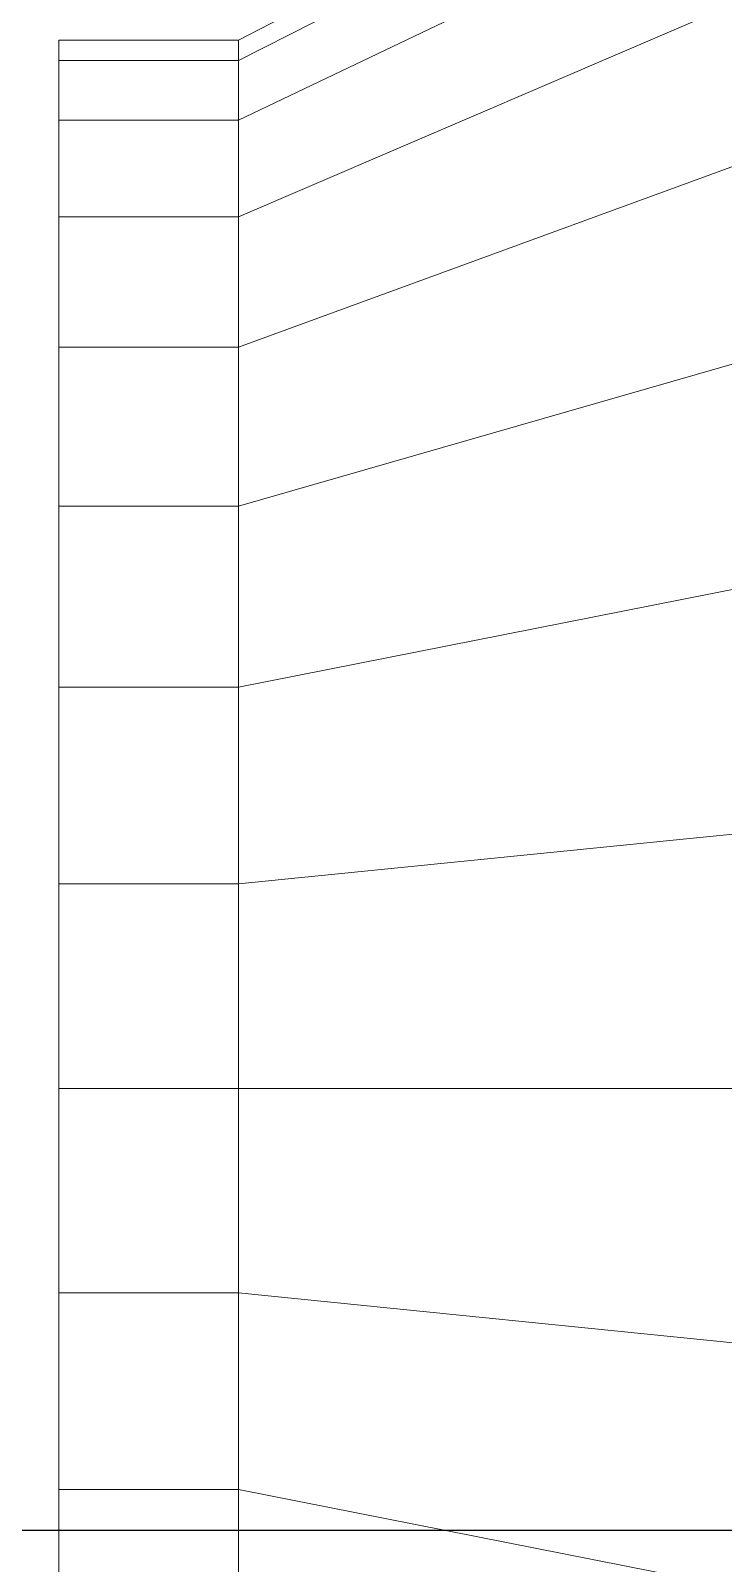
# Model space of a CAD drawing. Header units: millimetres. Extents: x -92759 to 184353, y -15225 to 86714.
# Drawn here: x 58448.5 to 58552.6, y 73020.2 to 73250.5 of the extents above; entities that cross this region are included whole.
import ezdxf

# ---------------------------------------------------------------- set-up
doc = ezdxf.new("R2010")
doc.units = ezdxf.units.MM
for name, color, linetype in [('0-1', 9, 'Continuous'), ('A-_DOOR----_E', 8, 'Continuous'), ('A-_FLORPATT_H-1', 9, 'Continuous'), ('M-ACMV-EAF', 86, 'Continuous')]:
    doc.layers.add(name, color=color, linetype=linetype)
doc.layers.add('M-ACMV_FCU-1', color=86, linetype='Continuous', lineweight=9)

# ---------------------------------------------------------------- blocks, each defined once
blk = doc.blocks.new('IDA - F - Single - Swing - FL - Bottom - 1100L X 2200H -TD-06-10179030-BLK8_RHH_2ND STOREY PLAN')
at = {"layer": 'A-_DOOR----_E'}
blk.add_arc((518, -87.5), 1036, 180, 270, dxfattribs=at)
blk.add_arc((518, -87.5), 1036, 180, 270, dxfattribs=at)
blk = doc.blocks.new('A$C3019c3af')
at = {"layer": 'A-_FLORPATT_H-1'}
h = blk.add_hatch(dxfattribs=at)
h.set_pattern_fill('FP_24', color=256, style=0, pattern_type=2)
h.set_pattern_definition([(270, (-23275, 43325), (300, 2e-14), []), (0, (-23275, 43325), (0, 300), [])])
h.paths.add_polyline_path([(-23104.17, 39875), (-20625, 39875), (-20626.14, 42925), (-21200, 42925), (-21200, 43050), (-20600, 43050), (-20601.18, 43075), (-20625, 43075), (-20625, 46375), (-24775, 46375), (-24773.57, 45100), (-23000, 45100), (-22999.99, 44950), (-24775, 44949.4), (-24773.57, 44050), (-23000, 44050), (-22999.99, 43900), (-24775, 43899.39), (-24773.57, 42100), (-22100, 42100), (-22100, 41950), (-24775, 41950), (-24773.57, 39875), (-24668, 39875), (-24668, 40911), (-24623, 40911), (-24623, 39875), (-23300, 39875), (-23300, 40450), (-23150, 40450), (-23150, 39875)])
at = {"layer": 'A-_DOOR----_E', "rotation": 180}
blk.add_blockref('IDA - F - Single - Swing - FL - Bottom - 1100L X 2200H -TD-06-10179030-BLK8_RHH_2ND STOREY PLAN', (-24150, 39787.5), dxfattribs=at)
blk = doc.blocks.new('A$C3c79eec1')
at = {"layer": 'M-ACMV-EAF', "lineweight": 5, "invisible_edges": 14}
for points in [[(0, 42.057895, 9.810683), (0, 67.558698, 23.441146), (0, 73.114401, 15.126451), (0, 45.88473, 0.571889)], [(0, 67.558698, 268.724682), (0, 42.057895, 282.355145), (0, 45.88473, 291.59394), (0, 73.114401, 277.039378)], [(0, 14.387911, 1.417085), (0, 42.057895, 9.810683), (0, 45.88473, 0.571889), (0, 16.338815, -8.390767)], [(0, 42.057895, 282.355145), (0, 14.387911, 290.748743), (0, 16.338815, 300.556597), (0, 45.88473, 291.59394)], [(0, -14.387911, -1.417085), (0, 14.387911, 1.417085), (0, 16.338815, -8.390767), (0, -14.387911, -11.417086)], [(0, 14.387911, 290.748743), (0, -14.387911, 293.582915), (0, -14.387911, 303.582915), (0, 16.338815, 300.556597)], [(0, -14.387911, 293.582915), (0, -43.163733, 290.748743), (0, -45.114637, 300.556597), (0, -14.387911, 303.582915)], [(0, -43.163733, 1.417085), (0, -14.387911, -1.417085), (0, -14.387911, -11.417086), (0, -45.114637, -8.390767)], [(0, -43.163733, 290.748743), (0, -70.833717, 282.355145), (0, -74.660552, 291.59394), (0, -45.114637, 300.556597)], [(0, -70.833717, 9.810683), (0, -43.163733, 1.417085), (0, -45.114637, -8.390767), (0, -74.660552, 0.571889)], [(0, -70.833717, 282.355145), (0, -96.33452, 268.724682), (0, -101.890223, 277.039378), (0, -74.660552, 291.59394)], [(0, -96.33452, 23.441146), (0, -70.833717, 9.810683), (0, -74.660552, 0.571889), (0, -101.890223, 15.126451)], [(0, -96.33452, 268.724682), (0, -118.686161, 250.381165), (0, -125.757229, 257.452232), (0, -101.890223, 277.039378)], [(0, -118.686161, 41.784665), (0, -96.33452, 23.441146), (0, -101.890223, 15.126451), (0, -125.757229, 34.713597)], [(0, -118.686161, 250.381165), (0, -137.029679, 228.029524), (0, -145.344375, 233.585227), (0, -125.757229, 257.452232)], [(0, -137.029679, 64.136306), (0, -118.686161, 41.784665), (0, -125.757229, 34.713597), (0, -145.344375, 58.580602)], [(0, -137.029679, 228.029524), (0, -150.660142, 202.52872), (0, -159.898937, 206.355556), (0, -145.344375, 233.585227)], [(0, -150.660142, 89.637108), (0, -137.029679, 64.136306), (0, -145.344375, 58.580602), (0, -159.898937, 85.810273)], [(0, -150.660142, 202.52872), (0, -159.05374, 174.858736), (0, -168.861593, 176.809641), (0, -159.898937, 206.355556)], [(0, -159.05374, 117.307092), (0, -150.660142, 89.637108), (0, -159.898937, 85.810273), (0, -168.861593, 115.356189)], [(0, -159.05374, 174.858736), (0, -161.887911, 146.082914), (0, -171.887911, 146.082914), (0, -168.861593, 176.809641)], [(0, -161.887911, 146.082914), (0, -159.05374, 117.307092), (0, -168.861593, 115.356189), (0, -171.887911, 146.082914)]]:
    blk.add_3dface(points, dxfattribs=at)
at = {"layer": 'M-ACMV-EAF', "lineweight": 5}
mesh = blk.add_polymesh((2, 32), dxfattribs=dict(at, n_close=True))
for k, corner in enumerate([(-107.25, -14.387911, 345.082915), (-107.25, -53.210885, 341.259186), (-107.25, -90.541914, 329.934941), (-107.25, -124.946387, 311.545367), (-107.25, -155.10216, 286.797164), (-107.25, -179.850364, 256.64139), (-107.25, -198.239938, 222.236918), (-107.25, -209.564182, 184.905889), (-107.25, -213.387911, 146.082914), (-107.25, -209.564182, 107.25994), (-107.25, -198.239938, 69.928911), (-107.25, -179.850364, 35.524439), (-107.25, -155.10216, 5.368666), (-107.25, -124.946387, -19.379539), (-107.25, -90.541914, -37.769112), (-107.25, -53.210885, -49.093356), (-107.25, -14.387911, -52.917085), (-107.25, 24.435063, -49.093356), (-107.25, 61.766092, -37.769112), (-107.25, 96.170565, -19.379539), (-107.25, 126.326338, 5.368666), (-107.25, 151.074542, 35.524439), (-107.25, 169.464116, 69.928911), (-107.25, 180.78836, 107.25994), (-107.25, 184.612089, 146.082914), (-107.25, 180.78836, 184.905889), (-107.25, 169.464116, 222.236918), (-107.25, 151.074542, 256.64139), (-107.25, 126.326338, 286.797164), (-107.25, 96.170565, 311.545367), (-107.25, 61.766092, 329.934941), (-107.25, 24.435063, 341.259186), (-27, -14.387911, 303.582915), (-27, -45.114637, 300.556597), (-27, -74.660552, 291.59394), (-27, -101.890223, 277.039378), (-27, -125.757229, 257.452232), (-27, -145.344375, 233.585227), (-27, -159.898937, 206.355556), (-27, -168.861593, 176.809641), (-27, -171.887911, 146.082914), (-27, -168.861593, 115.356189), (-27, -159.898937, 85.810273), (-27, -145.344375, 58.580602), (-27, -125.757229, 34.713597), (-27, -101.890223, 15.126451), (-27, -74.660552, 0.571889), (-27, -45.114637, -8.390767), (-27, -14.387911, -11.417086), (-27, 16.338815, -8.390767), (-27, 45.88473, 0.571889), (-27, 73.114401, 15.126451), (-27, 96.981407, 34.713597), (-27, 116.568553, 58.580602), (-27, 131.123115, 85.810273), (-27, 140.085771, 115.356189), (-27, 143.112089, 146.082914), (-27, 140.085771, 176.809641), (-27, 131.123115, 206.355556), (-27, 116.568553, 233.585227), (-27, 96.981407, 257.452232), (-27, 73.114401, 277.039378), (-27, 45.88473, 291.59394), (-27, 16.338815, 300.556597)]):
    mesh.set_mesh_vertex(divmod(k, 32), corner)
mesh = blk.add_polymesh((2, 32), dxfattribs=dict(at, n_close=True))
for k, corner in enumerate([(-27, -14.387911, 303.582915), (-27, -45.114637, 300.556597), (-27, -74.660552, 291.59394), (-27, -101.890223, 277.039378), (-27, -125.757229, 257.452232), (-27, -145.344375, 233.585227), (-27, -159.898937, 206.355556), (-27, -168.861593, 176.809641), (-27, -171.887911, 146.082914), (-27, -168.861593, 115.356189), (-27, -159.898937, 85.810273), (-27, -145.344375, 58.580602), (-27, -125.757229, 34.713597), (-27, -101.890223, 15.126451), (-27, -74.660552, 0.571889), (-27, -45.114637, -8.390767), (-27, -14.387911, -11.417086), (-27, 16.338815, -8.390767), (-27, 45.88473, 0.571889), (-27, 73.114401, 15.126451), (-27, 96.981407, 34.713597), (-27, 116.568553, 58.580602), (-27, 131.123115, 85.810273), (-27, 140.085771, 115.356189), (-27, 143.112089, 146.082914), (-27, 140.085771, 176.809641), (-27, 131.123115, 206.355556), (-27, 116.568553, 233.585227), (-27, 96.981407, 257.452232), (-27, 73.114401, 277.039378), (-27, 45.88473, 291.59394), (-27, 16.338815, 300.556597), (0, -14.387911, 303.582915), (0, -45.114637, 300.556597), (0, -74.660552, 291.59394), (0, -101.890223, 277.039378), (0, -125.757229, 257.452232), (0, -145.344375, 233.585227), (0, -159.898937, 206.355556), (0, -168.861593, 176.809641), (0, -171.887911, 146.082914), (0, -168.861593, 115.356189), (0, -159.898937, 85.810273), (0, -145.344375, 58.580602), (0, -125.757229, 34.713597), (0, -101.890223, 15.126451), (0, -74.660552, 0.571889), (0, -45.114637, -8.390767), (0, -14.387911, -11.417086), (0, 16.338815, -8.390767), (0, 45.88473, 0.571889), (0, 73.114401, 15.126451), (0, 96.981407, 34.713597), (0, 116.568553, 58.580602), (0, 131.123115, 85.810273), (0, 140.085771, 115.356189), (0, 143.112089, 146.082914), (0, 140.085771, 176.809641), (0, 131.123115, 206.355556), (0, 116.568553, 233.585227), (0, 96.981407, 257.452232), (0, 73.114401, 277.039378), (0, 45.88473, 291.59394), (0, 16.338815, 300.556597)]):
    mesh.set_mesh_vertex(divmod(k, 32), corner)
blk = doc.blocks.new('ACMV_B8_L2')
at = {"layer": 'M-ACMV-EAF', "lineweight": 5, "rotation": 180}
blk.add_blockref('A$C3c79eec1', (119116.32, -32638.74, -85.88), dxfattribs=at)

msp = doc.modelspace()

# ---------------------------------------------------------------- block references
at = {"layer": '0-1'}
msp.add_blockref('A$C3019c3af', (82701.06, 32741.24), dxfattribs=at)
at = {"layer": 'M-ACMV_FCU-1'}
msp.add_blockref('ACMV_B8_L2', (-60663.56, 105715.91), dxfattribs=at)

doc.saveas('drawing.dxf')
